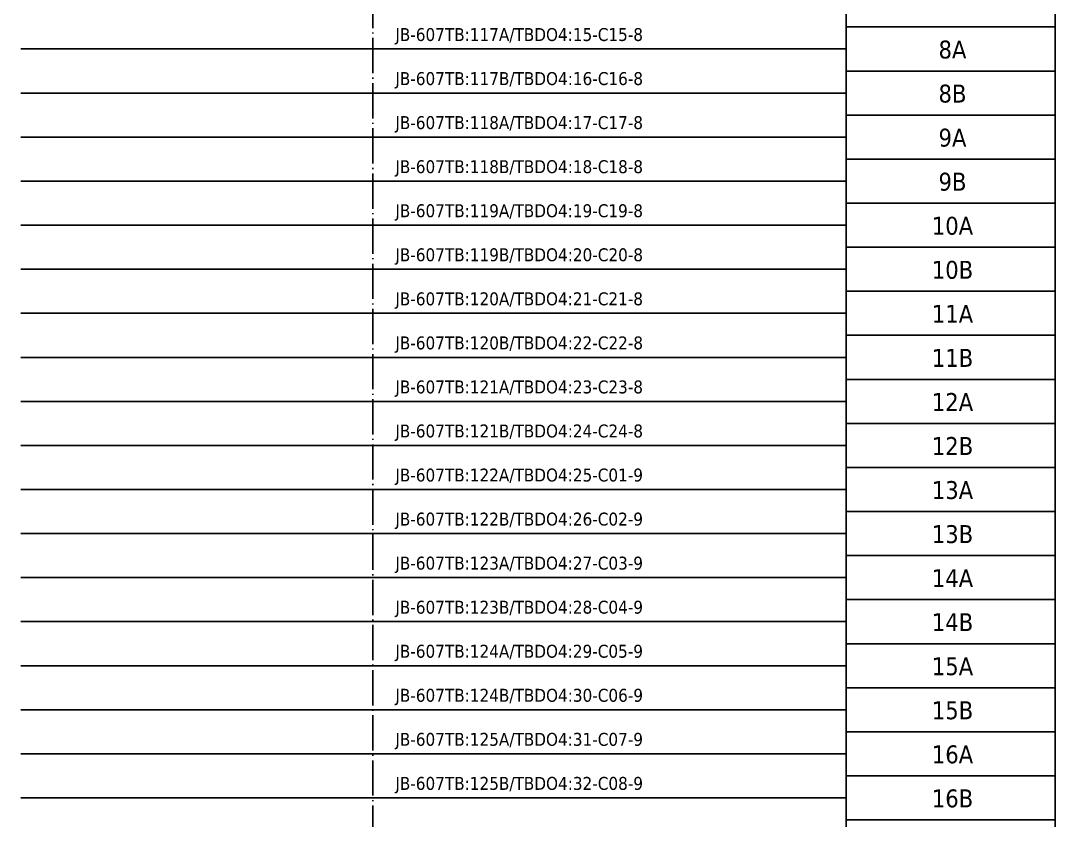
# Model space of a CAD drawing. Header units: millimetres. Extents: x 0 to 1792788, y -13 to 262234.
# Drawn here: x 90 to 184, y 151 to 223.6 of the extents above; entities that cross this region are included whole.
import ezdxf
from ezdxf.enums import TextEntityAlignment as Align

# ---------------------------------------------------------------- set-up
doc = ezdxf.new("R2010")
doc.units = ezdxf.units.MM
doc.linetypes.add('EPL_DASHDOT', pattern=[1, 0.8, -0.1, 0, -0.1])
for name, color, linetype, lineweight in [('EPLAN300', 5, 'Continuous', 25), ('EPLAN307', 134, 'EPL_DASHDOT', 25), ('EPLAN311', 7, 'Continuous', 25), ('EPLAN400', 5, 'Continuous', 35), ('EPLAN405', 7, 'Continuous', 25), ('EPLAN421', 5, 'Continuous', 35), ('EPLAN433', 251, 'Continuous', 35), ('EPLAN500', 7, 'Continuous', 35), ('EPLAN501', 7, 'Continuous', 35), ('EPLAN502', 7, 'Continuous', 35), ('EPLAN503', 7, 'Continuous', 35), ('EPLAN504', 7, 'Continuous', 35)]:
    doc.layers.add(name, color=color, linetype=linetype, lineweight=lineweight)
doc.styles.add('Tahoma', font='')
doc.styles.get('Tahoma').set_extended_font_data('Tahoma')

# ---------------------------------------------------------------- blocks, each defined once
blk = doc.blocks.new('EPLSYM_LibrarySPECIAL_en_US_Symbol427_Variant5_Placement1_14')
at = {"layer": 'EPLAN421', "color": 5, "style": 'Tahoma'}
for tag, p in [('17_20029[1]', (-0.9525, 3.335)), ('17_20029[2]', (20.0025, 3.335))]:
    blk.add_attdef(tag, text='', height=1.1739, dxfattribs=at).set_placement(p, align=Align.BOTTOM_RIGHT)
at = {"layer": 'EPLAN433', "color": 251, "style": 'Tahoma'}
blk.add_attdef('17_20406_1', text='', height=1.6254, dxfattribs=at).set_placement((0.9525, 1.5875), align=Align.BOTTOM_RIGHT)
blk.add_attdef('17_20406', text='', height=1.6254, dxfattribs=at).set_placement((0.9525, 1.5875), align=Align.BOTTOM_LEFT)
blk = doc.blocks.new('EPLSYM_LibrarySPECIAL_en_US_Symbol427_Variant5_Placement1_15')
at = {"layer": 'EPLAN421', "color": 5, "style": 'Tahoma'}
for tag, p in [('17_20029[1]', (-0.9525, 3.335)), ('17_20029[2]', (20.0025, 3.335))]:
    blk.add_attdef(tag, text='', height=1.1739, dxfattribs=at).set_placement(p, align=Align.BOTTOM_RIGHT)
at = {"layer": 'EPLAN433', "color": 251, "style": 'Tahoma'}
blk.add_attdef('17_20406_1', text='', height=1.6254, dxfattribs=at).set_placement((0.9525, 1.5875), align=Align.BOTTOM_RIGHT)
blk.add_attdef('17_20406', text='', height=1.6254, dxfattribs=at).set_placement((0.9525, 1.5875), align=Align.BOTTOM_LEFT)
blk = doc.blocks.new('EPLSYM_LibrarySPECIAL_en_US_Symbol427_Variant5_Placement1_16')
at = {"layer": 'EPLAN421', "color": 5, "style": 'Tahoma'}
for tag, p in [('17_20029[1]', (-0.9525, 3.335)), ('17_20029[2]', (20.0025, 3.335))]:
    blk.add_attdef(tag, text='', height=1.1739, dxfattribs=at).set_placement(p, align=Align.BOTTOM_RIGHT)
at = {"layer": 'EPLAN433', "color": 251, "style": 'Tahoma'}
blk.add_attdef('17_20406_1', text='', height=1.6254, dxfattribs=at).set_placement((0.9525, 1.5875), align=Align.BOTTOM_RIGHT)
blk.add_attdef('17_20406', text='', height=1.6254, dxfattribs=at).set_placement((0.9525, 1.5875), align=Align.BOTTOM_LEFT)
blk = doc.blocks.new('EPLSYM_LibrarySPECIAL_en_US_Symbol427_Variant5_Placement1_17')
at = {"layer": 'EPLAN421', "color": 5, "style": 'Tahoma'}
for tag, p in [('17_20029[1]', (-0.9525, 3.335)), ('17_20029[2]', (20.0025, 3.335))]:
    blk.add_attdef(tag, text='', height=1.1739, dxfattribs=at).set_placement(p, align=Align.BOTTOM_RIGHT)
at = {"layer": 'EPLAN433', "color": 251, "style": 'Tahoma'}
blk.add_attdef('17_20406_1', text='', height=1.6254, dxfattribs=at).set_placement((0.9525, 1.5875), align=Align.BOTTOM_RIGHT)
blk.add_attdef('17_20406', text='', height=1.6254, dxfattribs=at).set_placement((0.9525, 1.5875), align=Align.BOTTOM_LEFT)
blk = doc.blocks.new('EPLSYM_LibrarySPECIAL_en_US_Symbol427_Variant5_Placement1_18')
at = {"layer": 'EPLAN421', "color": 5, "style": 'Tahoma'}
for tag, p in [('17_20029[1]', (-0.9525, 3.335)), ('17_20029[2]', (20.0025, 3.335))]:
    blk.add_attdef(tag, text='', height=1.1739, dxfattribs=at).set_placement(p, align=Align.BOTTOM_RIGHT)
at = {"layer": 'EPLAN433', "color": 251, "style": 'Tahoma'}
blk.add_attdef('17_20406_1', text='', height=1.6254, dxfattribs=at).set_placement((0.9525, 1.5875), align=Align.BOTTOM_RIGHT)
blk.add_attdef('17_20406', text='', height=1.6254, dxfattribs=at).set_placement((0.9525, 1.5875), align=Align.BOTTOM_LEFT)
blk = doc.blocks.new('EPLSYM_LibrarySPECIAL_en_US_Symbol427_Variant5_Placement1_19')
at = {"layer": 'EPLAN421', "color": 5, "style": 'Tahoma'}
for tag, p in [('17_20029[1]', (-0.9525, 3.335)), ('17_20029[2]', (20.0025, 3.335))]:
    blk.add_attdef(tag, text='', height=1.1739, dxfattribs=at).set_placement(p, align=Align.BOTTOM_RIGHT)
at = {"layer": 'EPLAN433', "color": 251, "style": 'Tahoma'}
blk.add_attdef('17_20406_1', text='', height=1.6254, dxfattribs=at).set_placement((0.9525, 1.5875), align=Align.BOTTOM_RIGHT)
blk.add_attdef('17_20406', text='', height=1.6254, dxfattribs=at).set_placement((0.9525, 1.5875), align=Align.BOTTOM_LEFT)
blk = doc.blocks.new('EPLSYM_LibrarySPECIAL_en_US_Symbol427_Variant5_Placement1_20')
at = {"layer": 'EPLAN421', "color": 5, "style": 'Tahoma'}
for tag, p in [('17_20029[1]', (-0.9525, 3.335)), ('17_20029[2]', (20.0025, 3.335))]:
    blk.add_attdef(tag, text='', height=1.1739, dxfattribs=at).set_placement(p, align=Align.BOTTOM_RIGHT)
at = {"layer": 'EPLAN433', "color": 251, "style": 'Tahoma'}
blk.add_attdef('17_20406_1', text='', height=1.6254, dxfattribs=at).set_placement((0.9525, 1.5875), align=Align.BOTTOM_RIGHT)
blk.add_attdef('17_20406', text='', height=1.6254, dxfattribs=at).set_placement((0.9525, 1.5875), align=Align.BOTTOM_LEFT)
blk = doc.blocks.new('EPLSYM_LibrarySPECIAL_en_US_Symbol427_Variant5_Placement1_21')
at = {"layer": 'EPLAN421', "color": 5, "style": 'Tahoma'}
for tag, p in [('17_20029[1]', (-0.9525, 3.335)), ('17_20029[2]', (20.0025, 3.335))]:
    blk.add_attdef(tag, text='', height=1.1739, dxfattribs=at).set_placement(p, align=Align.BOTTOM_RIGHT)
at = {"layer": 'EPLAN433', "color": 251, "style": 'Tahoma'}
blk.add_attdef('17_20406_1', text='', height=1.6254, dxfattribs=at).set_placement((0.9525, 1.5875), align=Align.BOTTOM_RIGHT)
blk.add_attdef('17_20406', text='', height=1.6254, dxfattribs=at).set_placement((0.9525, 1.5875), align=Align.BOTTOM_LEFT)
blk = doc.blocks.new('EPLSYM_LibrarySPECIAL_en_US_Symbol427_Variant5_Placement1_22')
at = {"layer": 'EPLAN421', "color": 5, "style": 'Tahoma'}
for tag, p in [('17_20029[1]', (-0.9525, 3.335)), ('17_20029[2]', (20.0025, 3.335))]:
    blk.add_attdef(tag, text='', height=1.1739, dxfattribs=at).set_placement(p, align=Align.BOTTOM_RIGHT)
at = {"layer": 'EPLAN433', "color": 251, "style": 'Tahoma'}
blk.add_attdef('17_20406_1', text='', height=1.6254, dxfattribs=at).set_placement((0.9525, 1.5875), align=Align.BOTTOM_RIGHT)
blk.add_attdef('17_20406', text='', height=1.6254, dxfattribs=at).set_placement((0.9525, 1.5875), align=Align.BOTTOM_LEFT)
blk = doc.blocks.new('EPLSYM_LibrarySPECIAL_en_US_Symbol427_Variant5_Placement1_23')
at = {"layer": 'EPLAN421', "color": 5, "style": 'Tahoma'}
for tag, p in [('17_20029[1]', (-0.9525, 3.335)), ('17_20029[2]', (20.0025, 3.335))]:
    blk.add_attdef(tag, text='', height=1.1739, dxfattribs=at).set_placement(p, align=Align.BOTTOM_RIGHT)
at = {"layer": 'EPLAN433', "color": 251, "style": 'Tahoma'}
blk.add_attdef('17_20406_1', text='', height=1.6254, dxfattribs=at).set_placement((0.9525, 1.5875), align=Align.BOTTOM_RIGHT)
blk.add_attdef('17_20406', text='', height=1.6254, dxfattribs=at).set_placement((0.9525, 1.5875), align=Align.BOTTOM_LEFT)
blk = doc.blocks.new('EPLSYM_LibrarySPECIAL_en_US_Symbol427_Variant5_Placement1_24')
at = {"layer": 'EPLAN421', "color": 5, "style": 'Tahoma'}
for tag, p in [('17_20029[1]', (-0.9525, 3.335)), ('17_20029[2]', (20.0025, 3.335))]:
    blk.add_attdef(tag, text='', height=1.1739, dxfattribs=at).set_placement(p, align=Align.BOTTOM_RIGHT)
at = {"layer": 'EPLAN433', "color": 251, "style": 'Tahoma'}
blk.add_attdef('17_20406_1', text='', height=1.6254, dxfattribs=at).set_placement((0.9525, 1.5875), align=Align.BOTTOM_RIGHT)
blk.add_attdef('17_20406', text='', height=1.6254, dxfattribs=at).set_placement((0.9525, 1.5875), align=Align.BOTTOM_LEFT)
blk = doc.blocks.new('EPLSYM_LibrarySPECIAL_en_US_Symbol427_Variant5_Placement1_25')
at = {"layer": 'EPLAN421', "color": 5, "style": 'Tahoma'}
for tag, p in [('17_20029[1]', (-0.9525, 3.335)), ('17_20029[2]', (20.0025, 3.335))]:
    blk.add_attdef(tag, text='', height=1.1739, dxfattribs=at).set_placement(p, align=Align.BOTTOM_RIGHT)
at = {"layer": 'EPLAN433', "color": 251, "style": 'Tahoma'}
blk.add_attdef('17_20406_1', text='', height=1.6254, dxfattribs=at).set_placement((0.9525, 1.5875), align=Align.BOTTOM_RIGHT)
blk.add_attdef('17_20406', text='', height=1.6254, dxfattribs=at).set_placement((0.9525, 1.5875), align=Align.BOTTOM_LEFT)
blk = doc.blocks.new('EPLSYM_LibrarySPECIAL_en_US_Symbol427_Variant5_Placement1_26')
at = {"layer": 'EPLAN421', "color": 5, "style": 'Tahoma'}
for tag, p in [('17_20029[1]', (-0.9525, 3.335)), ('17_20029[2]', (20.0025, 3.335))]:
    blk.add_attdef(tag, text='', height=1.1739, dxfattribs=at).set_placement(p, align=Align.BOTTOM_RIGHT)
at = {"layer": 'EPLAN433', "color": 251, "style": 'Tahoma'}
blk.add_attdef('17_20406_1', text='', height=1.6254, dxfattribs=at).set_placement((0.9525, 1.5875), align=Align.BOTTOM_RIGHT)
blk.add_attdef('17_20406', text='', height=1.6254, dxfattribs=at).set_placement((0.9525, 1.5875), align=Align.BOTTOM_LEFT)
blk = doc.blocks.new('EPLSYM_LibrarySPECIAL_en_US_Symbol427_Variant5_Placement1_27')
at = {"layer": 'EPLAN421', "color": 5, "style": 'Tahoma'}
for tag, p in [('17_20029[1]', (-0.9525, 3.335)), ('17_20029[2]', (20.0025, 3.335))]:
    blk.add_attdef(tag, text='', height=1.1739, dxfattribs=at).set_placement(p, align=Align.BOTTOM_RIGHT)
at = {"layer": 'EPLAN433', "color": 251, "style": 'Tahoma'}
blk.add_attdef('17_20406_1', text='', height=1.6254, dxfattribs=at).set_placement((0.9525, 1.5875), align=Align.BOTTOM_RIGHT)
blk.add_attdef('17_20406', text='', height=1.6254, dxfattribs=at).set_placement((0.9525, 1.5875), align=Align.BOTTOM_LEFT)
blk = doc.blocks.new('EPLSYM_LibrarySPECIAL_en_US_Symbol427_Variant5_Placement1_28')
at = {"layer": 'EPLAN421', "color": 5, "style": 'Tahoma'}
for tag, p in [('17_20029[1]', (-0.9525, 3.335)), ('17_20029[2]', (20.0025, 3.335))]:
    blk.add_attdef(tag, text='', height=1.1739, dxfattribs=at).set_placement(p, align=Align.BOTTOM_RIGHT)
at = {"layer": 'EPLAN433', "color": 251, "style": 'Tahoma'}
blk.add_attdef('17_20406_1', text='', height=1.6254, dxfattribs=at).set_placement((0.9525, 1.5875), align=Align.BOTTOM_RIGHT)
blk.add_attdef('17_20406', text='', height=1.6254, dxfattribs=at).set_placement((0.9525, 1.5875), align=Align.BOTTOM_LEFT)
blk = doc.blocks.new('EPLSYM_LibrarySPECIAL_en_US_Symbol427_Variant5_Placement1_29')
at = {"layer": 'EPLAN421', "color": 5, "style": 'Tahoma'}
for tag, p in [('17_20029[1]', (-0.9525, 3.335)), ('17_20029[2]', (20.0025, 3.335))]:
    blk.add_attdef(tag, text='', height=1.1739, dxfattribs=at).set_placement(p, align=Align.BOTTOM_RIGHT)
at = {"layer": 'EPLAN433', "color": 251, "style": 'Tahoma'}
blk.add_attdef('17_20406_1', text='', height=1.6254, dxfattribs=at).set_placement((0.9525, 1.5875), align=Align.BOTTOM_RIGHT)
blk.add_attdef('17_20406', text='', height=1.6254, dxfattribs=at).set_placement((0.9525, 1.5875), align=Align.BOTTOM_LEFT)
blk = doc.blocks.new('EPLSYM_LibrarySPECIAL_en_US_Symbol427_Variant5_Placement1_30')
at = {"layer": 'EPLAN421', "color": 5, "style": 'Tahoma'}
for tag, p in [('17_20029[1]', (-0.9525, 3.335)), ('17_20029[2]', (20.0025, 3.335))]:
    blk.add_attdef(tag, text='', height=1.1739, dxfattribs=at).set_placement(p, align=Align.BOTTOM_RIGHT)
at = {"layer": 'EPLAN433', "color": 251, "style": 'Tahoma'}
blk.add_attdef('17_20406_1', text='', height=1.6254, dxfattribs=at).set_placement((0.9525, 1.5875), align=Align.BOTTOM_RIGHT)
blk.add_attdef('17_20406', text='', height=1.6254, dxfattribs=at).set_placement((0.9525, 1.5875), align=Align.BOTTOM_LEFT)
blk = doc.blocks.new('EPLSYM_LibrarySPECIAL_en_US_Symbol427_Variant5_Placement1_31')
at = {"layer": 'EPLAN421', "color": 5, "style": 'Tahoma'}
for tag, p in [('17_20029[1]', (-0.9525, 3.335)), ('17_20029[2]', (20.0025, 3.335))]:
    blk.add_attdef(tag, text='', height=1.1739, dxfattribs=at).set_placement(p, align=Align.BOTTOM_RIGHT)
at = {"layer": 'EPLAN433', "color": 251, "style": 'Tahoma'}
blk.add_attdef('17_20406_1', text='', height=1.6254, dxfattribs=at).set_placement((0.9525, 1.5875), align=Align.BOTTOM_RIGHT)
blk.add_attdef('17_20406', text='', height=1.6254, dxfattribs=at).set_placement((0.9525, 1.5875), align=Align.BOTTOM_LEFT)
blk = doc.blocks.new('EPLSYM_LibrarySPECIAL_Symbol308_Variant0_Placement0')
at = {"layer": 'EPLAN405', "color": 7, "style": 'Tahoma'}
for tag, p in [('17_31011', (1.5, 6.35)), ('17_31002', (1.5, 0.5))]:
    blk.add_attdef(tag, text='', height=1.174, dxfattribs=at).set_placement(p, align=Align.BOTTOM_LEFT)
for tag, p in [('17_31004', (1.5, 4.4)), ('17_31003', (1.5, 2.45))]:
    blk.add_attdef(tag, p, '', height=1.174, dxfattribs=at)
blk = doc.blocks.new('EPLSYM_LibrarySPECIAL_Symbol2_Variant0_Placement1_64')
at = {"layer": 'EPLAN307', "lineweight": 25, "ltscale": 4}
blk.add_lwpolyline([(0, -262), (119, -262), (119, 0), (0, 0)], close=True, dxfattribs=at)
at = {"layer": 'EPLAN400', "color": 5, "style": 'Tahoma'}
blk.add_attdef('88_20010', text='', height=2.2575, dxfattribs=at).set_placement((-1.5, -0.9515), align=Align.TOP_RIGHT)
at = {"layer": 'EPLAN500', "color": 7, "style": 'Tahoma'}
blk.add_attdef('88_20027', text='', height=1.6254, dxfattribs=at).set_placement((-1.5, -4.57508), align=Align.TOP_RIGHT)
at = {"layer": 'EPLAN501', "color": 7, "style": 'Tahoma'}
blk.add_attdef('88_20011', text='', height=1.6254, dxfattribs=at).set_placement((-1.5, -9.97508), align=Align.TOP_RIGHT)
at = {"layer": 'EPLAN502', "color": 7, "style": 'Tahoma'}
blk.add_attdef('88_20025', text='', height=1.6254, dxfattribs=at).set_placement((-1.5, -12.67508), align=Align.TOP_RIGHT)
at = {"layer": 'EPLAN503', "color": 7, "style": 'Tahoma'}
blk.add_attdef('88_20024', text='', height=1.6254, dxfattribs=at).set_placement((-1.5, -15.37508), align=Align.TOP_RIGHT)
at = {"layer": 'EPLAN504', "color": 7, "style": 'Tahoma'}
blk.add_attdef('88_20901[1]', text='', height=1.6254, dxfattribs=at).set_placement((-1.5, -7.27508), align=Align.TOP_RIGHT)

msp = doc.modelspace()

# ---------------------------------------------------------------- linework, layer by layer
at = {"layer": 'EPLAN300', "lineweight": 25, "ltscale": 4}
for points in [[(165, 223), (184, 223), (184, 227), (165, 227)], [(165, 219), (184, 219), (184, 223), (165, 223)], [(165, 215), (184, 215), (184, 219), (165, 219)], [(165, 211), (184, 211), (184, 215), (165, 215)], [(165, 207), (184, 207), (184, 211), (165, 211)], [(165, 203), (184, 203), (184, 207), (165, 207)], [(165, 199), (184, 199), (184, 203), (165, 203)], [(165, 195), (184, 195), (184, 199), (165, 199)], [(165, 191), (184, 191), (184, 195), (165, 195)], [(165, 187), (184, 187), (184, 191), (165, 191)], [(165, 183), (184, 183), (184, 187), (165, 187)], [(165, 179), (184, 179), (184, 183), (165, 183)], [(165, 175), (184, 175), (184, 179), (165, 179)], [(165, 171), (184, 171), (184, 175), (165, 175)], [(165, 167), (184, 167), (184, 171), (165, 171)], [(165, 163), (184, 163), (184, 167), (165, 167)], [(165, 159), (184, 159), (184, 163), (165, 163)], [(165, 155), (184, 155), (184, 159), (165, 159)], [(165, 151), (184, 151), (184, 155), (165, 155)], [(165, 147), (184, 147), (184, 151), (165, 151)]]:
    msp.add_lwpolyline(points, close=True, dxfattribs=at)
at = {"layer": 'EPLAN311', "color": 7, "ltscale": 4}
for p, q in [((165, 221), (90.05, 221)), ((165, 217), (90.05, 217)), ((165, 213), (90.05, 213)), ((165, 209), (90.05, 209)), ((165, 205), (90.05, 205)), ((165, 201), (90.05, 201)), ((165, 197), (90.05, 197)), ((165, 193), (90.05, 193)), ((165, 189), (90.05, 189)), ((165, 185), (90.05, 185)), ((165, 181), (90.05, 181)), ((165, 177), (90.05, 177)), ((165, 173), (90.05, 173)), ((165, 169), (90.05, 169)), ((165, 165), (90.05, 165)), ((165, 161), (90.05, 161)), ((165, 157), (90.05, 157)), ((165, 153), (90.05, 153))]:
    msp.add_line(p, q, dxfattribs=at)

# ---------------------------------------------------------------- block references
msp.add_blockref('EPLSYM_LibrarySPECIAL_Symbol2_Variant0_Placement1_64', (3, 284))
ref = msp.add_blockref('EPLSYM_LibrarySPECIAL_Symbol308_Variant0_Placement0', (124, 221))
ref.add_attrib('17_31011', 'JB-607TB:117A/TBDO4:15-C15-8', dxfattribs={"layer": 'EPLAN405', "color": 7, "height": 1.1739, "style": 'Tahoma'}).set_placement((124.055, 221.374), align=Align.BOTTOM_LEFT)
ref = msp.add_blockref('EPLSYM_LibrarySPECIAL_en_US_Symbol427_Variant5_Placement1_14', (165, 221))
ref.add_attrib('17_20011', '8A', dxfattribs={"layer": 'EPLAN501', "color": 7, "height": 1.6254, "style": 'Tahoma'}).set_placement((174.661, 219.65), align=Align.BOTTOM_CENTER)
ref = msp.add_blockref('EPLSYM_LibrarySPECIAL_Symbol308_Variant0_Placement0', (124, 217))
ref.add_attrib('17_31011', 'JB-607TB:117B/TBDO4:16-C16-8', dxfattribs={"layer": 'EPLAN405', "color": 7, "height": 1.1739, "style": 'Tahoma'}).set_placement((124.055, 217.374), align=Align.BOTTOM_LEFT)
ref = msp.add_blockref('EPLSYM_LibrarySPECIAL_en_US_Symbol427_Variant5_Placement1_15', (165, 217))
ref.add_attrib('17_20011', '8B', dxfattribs={"layer": 'EPLAN501', "color": 7, "height": 1.6254, "style": 'Tahoma'}).set_placement((174.661, 215.65), align=Align.BOTTOM_CENTER)
ref = msp.add_blockref('EPLSYM_LibrarySPECIAL_Symbol308_Variant0_Placement0', (124, 213))
ref.add_attrib('17_31011', 'JB-607TB:118A/TBDO4:17-C17-8', dxfattribs={"layer": 'EPLAN405', "color": 7, "height": 1.1739, "style": 'Tahoma'}).set_placement((124.055, 213.374), align=Align.BOTTOM_LEFT)
ref = msp.add_blockref('EPLSYM_LibrarySPECIAL_en_US_Symbol427_Variant5_Placement1_16', (165, 213))
ref.add_attrib('17_20011', '9A', dxfattribs={"layer": 'EPLAN501', "color": 7, "height": 1.6254, "style": 'Tahoma'}).set_placement((174.661, 211.65), align=Align.BOTTOM_CENTER)
ref = msp.add_blockref('EPLSYM_LibrarySPECIAL_Symbol308_Variant0_Placement0', (124, 209))
ref.add_attrib('17_31011', 'JB-607TB:118B/TBDO4:18-C18-8', dxfattribs={"layer": 'EPLAN405', "color": 7, "height": 1.1739, "style": 'Tahoma'}).set_placement((124.055, 209.374), align=Align.BOTTOM_LEFT)
ref = msp.add_blockref('EPLSYM_LibrarySPECIAL_en_US_Symbol427_Variant5_Placement1_17', (165, 209))
ref.add_attrib('17_20011', '9B', dxfattribs={"layer": 'EPLAN501', "color": 7, "height": 1.6254, "style": 'Tahoma'}).set_placement((174.661, 207.65), align=Align.BOTTOM_CENTER)
ref = msp.add_blockref('EPLSYM_LibrarySPECIAL_Symbol308_Variant0_Placement0', (124, 205))
ref.add_attrib('17_31011', 'JB-607TB:119A/TBDO4:19-C19-8', dxfattribs={"layer": 'EPLAN405', "color": 7, "height": 1.1739, "style": 'Tahoma'}).set_placement((124.055, 205.374), align=Align.BOTTOM_LEFT)
ref = msp.add_blockref('EPLSYM_LibrarySPECIAL_en_US_Symbol427_Variant5_Placement1_18', (165, 205))
ref.add_attrib('17_20011', '10A', dxfattribs={"layer": 'EPLAN501', "color": 7, "height": 1.6254, "style": 'Tahoma'}).set_placement((174.661, 203.65), align=Align.BOTTOM_CENTER)
ref = msp.add_blockref('EPLSYM_LibrarySPECIAL_Symbol308_Variant0_Placement0', (124, 201))
ref.add_attrib('17_31011', 'JB-607TB:119B/TBDO4:20-C20-8', dxfattribs={"layer": 'EPLAN405', "color": 7, "height": 1.1739, "style": 'Tahoma'}).set_placement((124.055, 201.374), align=Align.BOTTOM_LEFT)
ref = msp.add_blockref('EPLSYM_LibrarySPECIAL_en_US_Symbol427_Variant5_Placement1_19', (165, 201))
ref.add_attrib('17_20011', '10B', dxfattribs={"layer": 'EPLAN501', "color": 7, "height": 1.6254, "style": 'Tahoma'}).set_placement((174.661, 199.65), align=Align.BOTTOM_CENTER)
ref = msp.add_blockref('EPLSYM_LibrarySPECIAL_Symbol308_Variant0_Placement0', (124, 197))
ref.add_attrib('17_31011', 'JB-607TB:120A/TBDO4:21-C21-8', dxfattribs={"layer": 'EPLAN405', "color": 7, "height": 1.1739, "style": 'Tahoma'}).set_placement((124.055, 197.374), align=Align.BOTTOM_LEFT)
ref = msp.add_blockref('EPLSYM_LibrarySPECIAL_en_US_Symbol427_Variant5_Placement1_20', (165, 197))
ref.add_attrib('17_20011', '11A', dxfattribs={"layer": 'EPLAN501', "color": 7, "height": 1.6254, "style": 'Tahoma'}).set_placement((174.661, 195.65), align=Align.BOTTOM_CENTER)
ref = msp.add_blockref('EPLSYM_LibrarySPECIAL_Symbol308_Variant0_Placement0', (124, 193))
ref.add_attrib('17_31011', 'JB-607TB:120B/TBDO4:22-C22-8', dxfattribs={"layer": 'EPLAN405', "color": 7, "height": 1.1739, "style": 'Tahoma'}).set_placement((124.055, 193.374), align=Align.BOTTOM_LEFT)
ref = msp.add_blockref('EPLSYM_LibrarySPECIAL_en_US_Symbol427_Variant5_Placement1_21', (165, 193))
ref.add_attrib('17_20011', '11B', dxfattribs={"layer": 'EPLAN501', "color": 7, "height": 1.6254, "style": 'Tahoma'}).set_placement((174.661, 191.65), align=Align.BOTTOM_CENTER)
ref = msp.add_blockref('EPLSYM_LibrarySPECIAL_Symbol308_Variant0_Placement0', (124, 189))
ref.add_attrib('17_31011', 'JB-607TB:121A/TBDO4:23-C23-8', dxfattribs={"layer": 'EPLAN405', "color": 7, "height": 1.1739, "style": 'Tahoma'}).set_placement((124.055, 189.374), align=Align.BOTTOM_LEFT)
ref = msp.add_blockref('EPLSYM_LibrarySPECIAL_en_US_Symbol427_Variant5_Placement1_22', (165, 189))
ref.add_attrib('17_20011', '12A', dxfattribs={"layer": 'EPLAN501', "color": 7, "height": 1.6254, "style": 'Tahoma'}).set_placement((174.661, 187.65), align=Align.BOTTOM_CENTER)
ref = msp.add_blockref('EPLSYM_LibrarySPECIAL_Symbol308_Variant0_Placement0', (124, 185))
ref.add_attrib('17_31011', 'JB-607TB:121B/TBDO4:24-C24-8', dxfattribs={"layer": 'EPLAN405', "color": 7, "height": 1.1739, "style": 'Tahoma'}).set_placement((124.055, 185.374), align=Align.BOTTOM_LEFT)
ref = msp.add_blockref('EPLSYM_LibrarySPECIAL_en_US_Symbol427_Variant5_Placement1_23', (165, 185))
ref.add_attrib('17_20011', '12B', dxfattribs={"layer": 'EPLAN501', "color": 7, "height": 1.6254, "style": 'Tahoma'}).set_placement((174.661, 183.65), align=Align.BOTTOM_CENTER)
ref = msp.add_blockref('EPLSYM_LibrarySPECIAL_Symbol308_Variant0_Placement0', (124, 181))
ref.add_attrib('17_31011', 'JB-607TB:122A/TBDO4:25-C01-9', dxfattribs={"layer": 'EPLAN405', "color": 7, "height": 1.1739, "style": 'Tahoma'}).set_placement((124.055, 181.374), align=Align.BOTTOM_LEFT)
ref = msp.add_blockref('EPLSYM_LibrarySPECIAL_en_US_Symbol427_Variant5_Placement1_24', (165, 181))
ref.add_attrib('17_20011', '13A', dxfattribs={"layer": 'EPLAN501', "color": 7, "height": 1.6254, "style": 'Tahoma'}).set_placement((174.661, 179.65), align=Align.BOTTOM_CENTER)
ref = msp.add_blockref('EPLSYM_LibrarySPECIAL_Symbol308_Variant0_Placement0', (124, 177))
ref.add_attrib('17_31011', 'JB-607TB:122B/TBDO4:26-C02-9', dxfattribs={"layer": 'EPLAN405', "color": 7, "height": 1.1739, "style": 'Tahoma'}).set_placement((124.055, 177.374), align=Align.BOTTOM_LEFT)
ref = msp.add_blockref('EPLSYM_LibrarySPECIAL_en_US_Symbol427_Variant5_Placement1_25', (165, 177))
ref.add_attrib('17_20011', '13B', dxfattribs={"layer": 'EPLAN501', "color": 7, "height": 1.6254, "style": 'Tahoma'}).set_placement((174.661, 175.65), align=Align.BOTTOM_CENTER)
ref = msp.add_blockref('EPLSYM_LibrarySPECIAL_Symbol308_Variant0_Placement0', (124, 173))
ref.add_attrib('17_31011', 'JB-607TB:123A/TBDO4:27-C03-9', dxfattribs={"layer": 'EPLAN405', "color": 7, "height": 1.1739, "style": 'Tahoma'}).set_placement((124.055, 173.374), align=Align.BOTTOM_LEFT)
ref = msp.add_blockref('EPLSYM_LibrarySPECIAL_en_US_Symbol427_Variant5_Placement1_26', (165, 173))
ref.add_attrib('17_20011', '14A', dxfattribs={"layer": 'EPLAN501', "color": 7, "height": 1.6254, "style": 'Tahoma'}).set_placement((174.661, 171.65), align=Align.BOTTOM_CENTER)
ref = msp.add_blockref('EPLSYM_LibrarySPECIAL_Symbol308_Variant0_Placement0', (124, 169))
ref.add_attrib('17_31011', 'JB-607TB:123B/TBDO4:28-C04-9', dxfattribs={"layer": 'EPLAN405', "color": 7, "height": 1.1739, "style": 'Tahoma'}).set_placement((124.055, 169.374), align=Align.BOTTOM_LEFT)
ref = msp.add_blockref('EPLSYM_LibrarySPECIAL_en_US_Symbol427_Variant5_Placement1_27', (165, 169))
ref.add_attrib('17_20011', '14B', dxfattribs={"layer": 'EPLAN501', "color": 7, "height": 1.6254, "style": 'Tahoma'}).set_placement((174.661, 167.65), align=Align.BOTTOM_CENTER)
ref = msp.add_blockref('EPLSYM_LibrarySPECIAL_Symbol308_Variant0_Placement0', (124, 165))
ref.add_attrib('17_31011', 'JB-607TB:124A/TBDO4:29-C05-9', dxfattribs={"layer": 'EPLAN405', "color": 7, "height": 1.1739, "style": 'Tahoma'}).set_placement((124.055, 165.374), align=Align.BOTTOM_LEFT)
ref = msp.add_blockref('EPLSYM_LibrarySPECIAL_en_US_Symbol427_Variant5_Placement1_28', (165, 165))
ref.add_attrib('17_20011', '15A', dxfattribs={"layer": 'EPLAN501', "color": 7, "height": 1.6254, "style": 'Tahoma'}).set_placement((174.661, 163.65), align=Align.BOTTOM_CENTER)
ref = msp.add_blockref('EPLSYM_LibrarySPECIAL_Symbol308_Variant0_Placement0', (124, 161))
ref.add_attrib('17_31011', 'JB-607TB:124B/TBDO4:30-C06-9', dxfattribs={"layer": 'EPLAN405', "color": 7, "height": 1.1739, "style": 'Tahoma'}).set_placement((124.055, 161.374), align=Align.BOTTOM_LEFT)
ref = msp.add_blockref('EPLSYM_LibrarySPECIAL_en_US_Symbol427_Variant5_Placement1_29', (165, 161))
ref.add_attrib('17_20011', '15B', dxfattribs={"layer": 'EPLAN501', "color": 7, "height": 1.6254, "style": 'Tahoma'}).set_placement((174.661, 159.65), align=Align.BOTTOM_CENTER)
ref = msp.add_blockref('EPLSYM_LibrarySPECIAL_Symbol308_Variant0_Placement0', (124, 157))
ref.add_attrib('17_31011', 'JB-607TB:125A/TBDO4:31-C07-9', dxfattribs={"layer": 'EPLAN405', "color": 7, "height": 1.1739, "style": 'Tahoma'}).set_placement((124.055, 157.374), align=Align.BOTTOM_LEFT)
ref = msp.add_blockref('EPLSYM_LibrarySPECIAL_en_US_Symbol427_Variant5_Placement1_30', (165, 157))
ref.add_attrib('17_20011', '16A', dxfattribs={"layer": 'EPLAN501', "color": 7, "height": 1.6254, "style": 'Tahoma'}).set_placement((174.661, 155.65), align=Align.BOTTOM_CENTER)
ref = msp.add_blockref('EPLSYM_LibrarySPECIAL_Symbol308_Variant0_Placement0', (124, 153))
ref.add_attrib('17_31011', 'JB-607TB:125B/TBDO4:32-C08-9', dxfattribs={"layer": 'EPLAN405', "color": 7, "height": 1.1739, "style": 'Tahoma'}).set_placement((124.055, 153.374), align=Align.BOTTOM_LEFT)
ref = msp.add_blockref('EPLSYM_LibrarySPECIAL_en_US_Symbol427_Variant5_Placement1_31', (165, 153))
ref.add_attrib('17_20011', '16B', dxfattribs={"layer": 'EPLAN501', "color": 7, "height": 1.6254, "style": 'Tahoma'}).set_placement((174.661, 151.65), align=Align.BOTTOM_CENTER)

doc.saveas('drawing.dxf')
